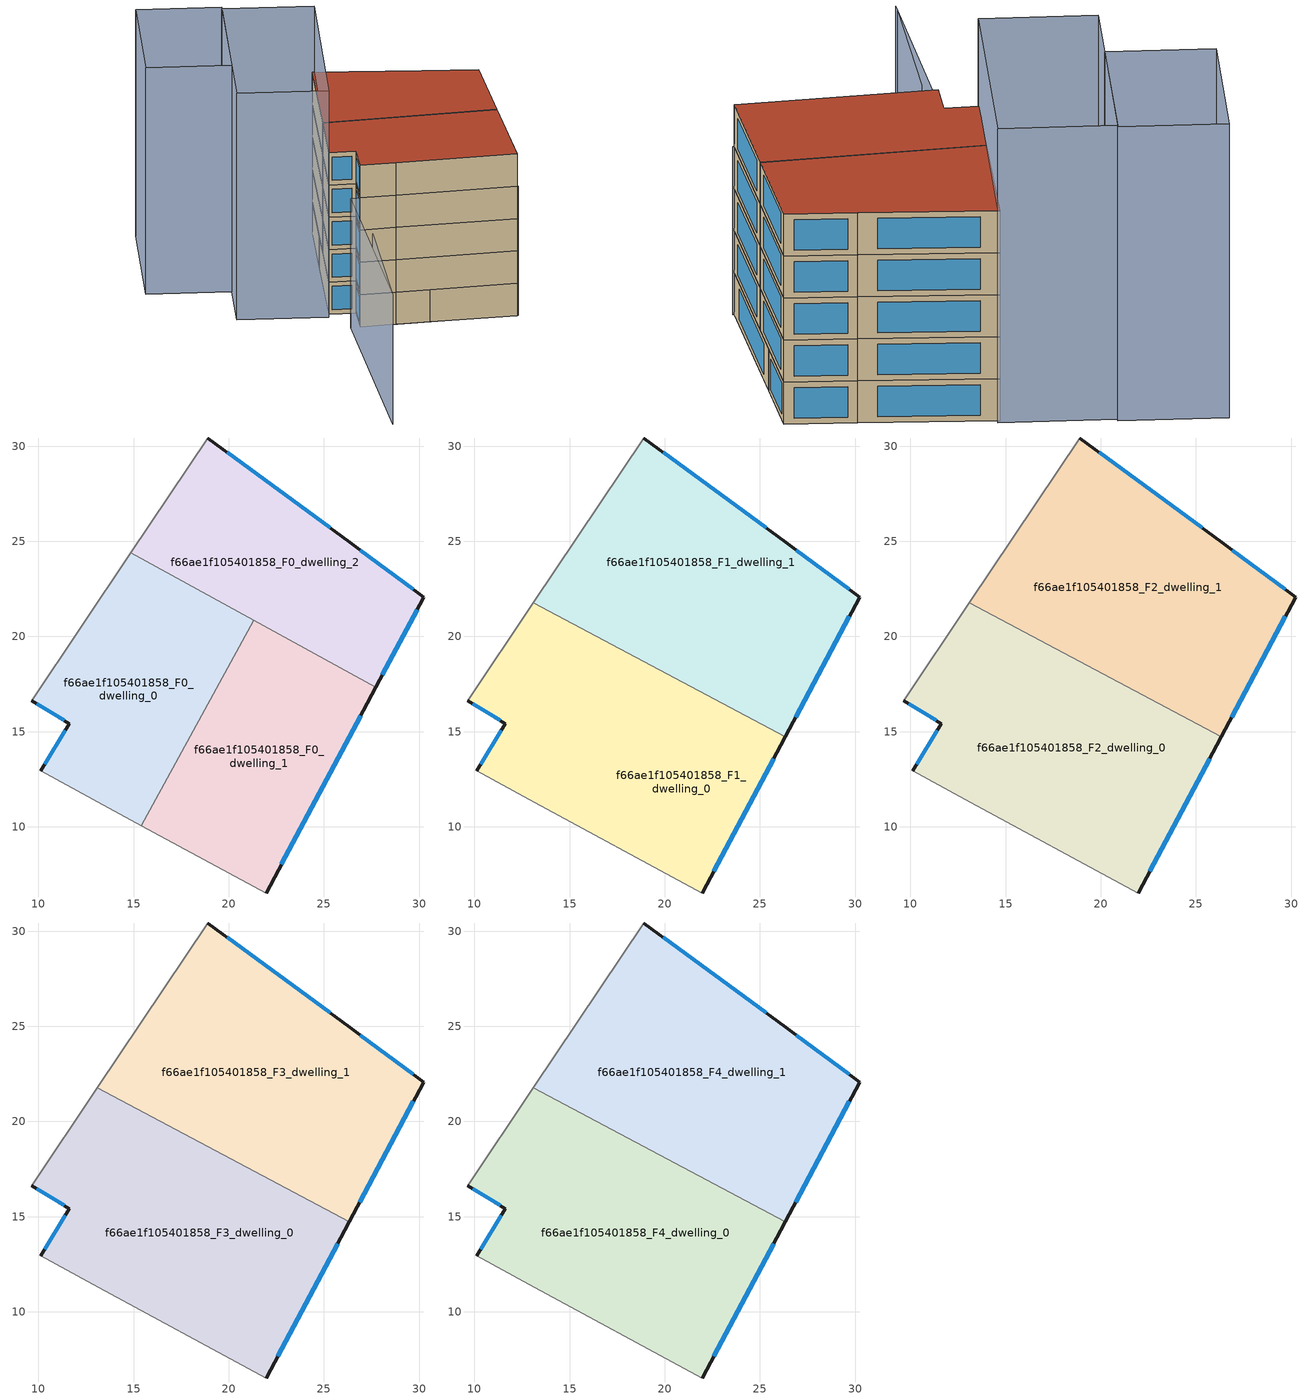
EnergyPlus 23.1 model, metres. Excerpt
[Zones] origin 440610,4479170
f66ae1f105401858_F0_dwelling_0
 floor ground (EU_floor_Construction): 21.32,20.85 15.41,10.06 12.85,11.44 10.12,12.94 11.62,15.43 9.65,16.63 14.85,24.39 z0
 wall outside (EU_wall_Construction): 9.65,16.63 11.62,15.43 10.12,12.94 z0:3
 wall adiabatic (EU_wall_Construction): 14.85,24.39 9.65,16.63 / 10.12,12.94 12.85,11.44 15.41,10.06 z0:3
 wall to f66ae1f105401858_F0_dwelling_1 (EU_wall_Construction): 15.41,10.06 21.32,20.85 z0:3
 wall to f66ae1f105401858_F0_dwelling_2 (EU_wall_Construction): 21.32,20.85 14.85,24.39 z0:3
 window (EU_Window_Construction): 11.41,15.08 10.32,13.29 / 9.92,16.46 11.35,15.59 z0.42:2.58
f66ae1f105401858_F0_dwelling_1
 floor ground (EU_floor_Construction): 27.73,17.34 21.97,6.52 15.41,10.06 21.32,20.85 z0
 wall outside (EU_wall_Construction): 21.97,6.52 27.73,17.34 z0:3
 wall adiabatic (EU_wall_Construction): 15.41,10.06 21.97,6.52 z0:3
 wall to f66ae1f105401858_F0_dwelling_2 (EU_wall_Construction): 27.73,17.34 21.32,20.85 z0:3
 window (EU_Window_Construction): 22.77,8.02 26.93,15.84 z0.42:2.58
f66ae1f105401858_F0_dwelling_2
 floor ground (EU_floor_Construction): 26.36,24.94 30.25,22.07 27.73,17.34 14.85,24.39 18.89,30.43 z0
 wall outside (EU_wall_Construction): 27.73,17.34 30.25,22.07 26.36,24.94 18.89,30.43 z0:3
 wall adiabatic (EU_wall_Construction): 18.89,30.43 14.85,24.39 z0:3
 window (EU_Window_Construction): 28.08,18 29.9,21.42 / 25.33,25.71 19.93,29.67 / 29.71,22.47 26.9,24.55 z0.42:2.58
f66ae1f105401858_F1_dwelling_0
 floor to f66ae1f105401858_F0_dwelling_0 (EU_floor_Construction): 19.86,18.17 15.41,10.06 12.85,11.44 10.12,12.94 11.62,15.43 9.65,16.63 13.09,21.77 z3
 floor to f66ae1f105401858_F0_dwelling_1 (EU_floor_Construction): 26.34,14.72 21.97,6.52 15.41,10.06 19.86,18.17 z3
 wall outside (EU_wall_Construction): 21.97,6.52 26.34,14.72 / 9.65,16.63 11.62,15.43 10.12,12.94 z3:6
 wall adiabatic (EU_wall_Construction): 13.09,21.77 9.65,16.63 / 10.12,12.94 12.85,11.44 21.97,6.52 z3:6
 wall to f66ae1f105401858_F1_dwelling_1 (EU_wall_Construction): 26.34,14.72 13.09,21.77 z3:6
 window (EU_Window_Construction): 22.58,7.66 25.73,13.59 / 11.41,15.08 10.32,13.29 / 9.92,16.46 11.35,15.59 z3.42:5.58
f66ae1f105401858_F1_dwelling_1
 floor to f66ae1f105401858_F0_dwelling_1 (EU_floor_Construction): 27.73,17.34 26.34,14.72 19.86,18.17 21.32,20.85 z3
 floor to f66ae1f105401858_F0_dwelling_2 (EU_floor_Construction): 26.36,24.94 30.25,22.07 27.73,17.34 14.85,24.39 18.89,30.43 z3
 floor to f66ae1f105401858_F0_dwelling_0 (EU_floor_Construction): 21.32,20.85 19.86,18.17 13.09,21.77 14.85,24.39 z3
 wall outside (EU_wall_Construction): 26.34,14.72 30.25,22.07 26.36,24.94 18.89,30.43 z3:6
 wall adiabatic (EU_wall_Construction): 18.89,30.43 13.09,21.77 z3:6
 window (EU_Window_Construction): 26.88,15.74 29.71,21.05 / 25.33,25.71 19.93,29.67 / 29.71,22.47 26.9,24.55 z3.42:5.58
f66ae1f105401858_F2_dwelling_0
 floor to f66ae1f105401858_F1_dwelling_0 (EU_floor_Construction): 26.34,14.72 21.97,6.52 12.85,11.44 10.12,12.94 11.62,15.43 9.65,16.63 13.09,21.77 z6
 wall outside (EU_wall_Construction): 21.97,6.52 26.34,14.72 / 9.65,16.63 11.62,15.43 10.12,12.94 z6:9
 wall adiabatic (EU_wall_Construction): 13.09,21.77 9.65,16.63 / 10.12,12.94 12.85,11.44 21.97,6.52 z6:9
 wall to f66ae1f105401858_F2_dwelling_1 (EU_wall_Construction): 26.34,14.72 13.09,21.77 z6:9
 window (EU_Window_Construction): 22.58,7.66 25.73,13.59 / 11.41,15.08 10.32,13.29 / 9.92,16.46 11.35,15.59 z6.42:8.58
f66ae1f105401858_F2_dwelling_1
 floor to f66ae1f105401858_F1_dwelling_1 (EU_floor_Construction): 26.36,24.94 30.25,22.07 26.34,14.72 13.09,21.77 18.89,30.43 z6
 wall outside (EU_wall_Construction): 26.34,14.72 30.25,22.07 26.36,24.94 18.89,30.43 z6:9
 wall adiabatic (EU_wall_Construction): 18.89,30.43 13.09,21.77 z6:9
 window (EU_Window_Construction): 26.88,15.74 29.71,21.05 / 25.33,25.71 19.93,29.67 / 29.71,22.47 26.9,24.55 z6.42:8.58
f66ae1f105401858_F3_dwelling_0
 floor to f66ae1f105401858_F2_dwelling_0 (EU_floor_Construction): 26.34,14.72 21.97,6.52 12.85,11.44 10.12,12.94 11.62,15.43 9.65,16.63 13.09,21.77 z9
 wall outside (EU_wall_Construction): 21.97,6.52 26.34,14.72 / 9.65,16.63 11.62,15.43 10.12,12.94 z9:12
 wall adiabatic (EU_wall_Construction): 13.09,21.77 9.65,16.63 / 10.12,12.94 12.85,11.44 21.97,6.52 z9:12
 wall to f66ae1f105401858_F3_dwelling_1 (EU_wall_Construction): 26.34,14.72 13.09,21.77 z9:12
 window (EU_Window_Construction): 22.58,7.66 25.73,13.59 / 11.41,15.08 10.32,13.29 / 9.92,16.46 11.35,15.59 z9.42:11.58
f66ae1f105401858_F3_dwelling_1
 floor to f66ae1f105401858_F2_dwelling_1 (EU_floor_Construction): 26.36,24.94 30.25,22.07 26.34,14.72 13.09,21.77 18.89,30.43 z9
 wall outside (EU_wall_Construction): 26.34,14.72 30.25,22.07 26.36,24.94 18.89,30.43 z9:12
 wall adiabatic (EU_wall_Construction): 18.89,30.43 13.09,21.77 z9:12
 window (EU_Window_Construction): 26.88,15.74 29.71,21.05 / 25.33,25.71 19.93,29.67 / 29.71,22.47 26.9,24.55 z9.42:11.58
f66ae1f105401858_F4_dwelling_0
 floor to f66ae1f105401858_F3_dwelling_0 (EU_floor_Construction): 26.34,14.72 21.97,6.52 12.85,11.44 10.12,12.94 11.62,15.43 9.65,16.63 13.09,21.77 z12
 wall outside (EU_wall_Construction): 21.97,6.52 26.34,14.72 / 9.65,16.63 11.62,15.43 10.12,12.94 z12:15
 wall adiabatic (EU_wall_Construction): 13.09,21.77 9.65,16.63 / 10.12,12.94 12.85,11.44 21.97,6.52 z12:15
 wall to f66ae1f105401858_F4_dwelling_1 (EU_wall_Construction): 26.34,14.72 13.09,21.77 z12:15
 window (EU_Window_Construction): 22.58,7.66 25.73,13.59 / 11.41,15.08 10.32,13.29 / 9.92,16.46 11.35,15.59 z12.42:14.58
 roof outside (EU_roof_Construction): 21.97,6.52 26.34,14.72 13.09,21.77 9.65,16.63 11.62,15.43 10.12,12.94 12.85,11.44 z15
f66ae1f105401858_F4_dwelling_1
 floor to f66ae1f105401858_F3_dwelling_1 (EU_floor_Construction): 26.36,24.94 30.25,22.07 26.34,14.72 13.09,21.77 18.89,30.43 z12
 wall outside (EU_wall_Construction): 26.34,14.72 30.25,22.07 26.36,24.94 18.89,30.43 z12:15
 wall adiabatic (EU_wall_Construction): 18.89,30.43 13.09,21.77 z12:15
 window (EU_Window_Construction): 26.88,15.74 29.71,21.05 / 25.33,25.71 19.93,29.67 / 29.71,22.47 26.9,24.55 z12.42:14.58
 roof outside (EU_roof_Construction): 26.34,14.72 30.25,22.07 26.36,24.94 18.89,30.43 13.09,21.77 z15
shading: -0.15,-4.37 9.39,13.31 / 9.39,13.31 22.05,6.48 / 6.32,6.49 0.12,-3.87 z0:12; 2.88,20.62 12.74,35.03 / 12.74,35.03 19.21,30.6 / 19.21,30.6 9.35,16.19 / 9.35,16.19 2.88,20.62 / 0.16,29.53 6.93,39.36 / 6.93,39.36 12.93,35.23 / 12.93,35.23 6.15,25.4 / 6.15,25.4 0.16,29.53 z0:21
[Building]
EU S2 Campaign: North Axis=0; Terrain=City; Solar Distribution=FullExterior
[Site:Location]
Madrid: Latitude=40.5; Longitude=-3.5; Time Zone=1; Elevation=609
[SizingPeriod:WeatherFileDays]
AnnualSizingPeriod: Begin Month=1; Begin Day of Month=1; End Month=12; End Day of Month=31; Day of Week for Start Day=Monday; Use Weather File Daylight Saving Period=No; Use Weather File Rain and Snow Indicators=No
[MATERIAL]
EU_InternalMass_Material: Roughness=MediumRough; Thickness=0.1; Conductivity=1; Density=1800; Specific Heat=900; Thermal Absorptance=0.9; Solar Absorptance=0.7; Visible Absorptance=0.7
[MATERIAL:NOMASS] Roughness=MediumRough; Thermal Absorptance=0.9; Solar Absorptance=0.7; Visible Absorptance=0.7
Name | Thermal Resistance
EU_wall_NoMass | 1.60022
EU_roof_NoMass | 1.57597
EU_floor_NoMass | 0.470652
[WINDOWMATERIAL:SIMPLEGLAZINGSYSTEM]
EU_Window_SimpleGlazing: UFactor=3.28802; Solar Heat Gain Coefficient=0.85; Visible Transmittance=0.85
[CONSTRUCTION]
EU_wall_Construction: EU_wall_NoMass
EU_roof_Construction: EU_roof_NoMass
EU_floor_Construction: EU_floor_NoMass
EU_Window_Construction: EU_Window_SimpleGlazing
EU_InternalMass_Construction: EU_InternalMass_Material
[ZONE] Type=1; Multiplier=1; Ceiling Height=autocalculate; Floor Area=autocalculate; Part of Total Floor Area=Yes
Name | Volume
f66ae1f105401858_F0_dwelling_0 | 271.897
f66ae1f105401858_F1_dwelling_0; f66ae1f105401858_F2_dwelling_0; f66ae1f105401858_F3_dwelling_0; f66ae1f105401858_F4_dwelling_0 | 407.824
f66ae1f105401858_F0_dwelling_1 | 271.87
f66ae1f105401858_F1_dwelling_1; f66ae1f105401858_F2_dwelling_1; f66ae1f105401858_F3_dwelling_1; f66ae1f105401858_F4_dwelling_1 | 407.825
f66ae1f105401858_F0_dwelling_2 | 271.882
[INTERNALMASS] Construction=EU_InternalMass_Construction
Name | Zone or ZoneList | Surface Area
f66ae1f105401858_F0_dwelling_0_EU_InternalMass | f66ae1f105401858_F0_dwelling_0 | 90.6332
f66ae1f105401858_F0_dwelling_1_EU_InternalMass | f66ae1f105401858_F0_dwelling_1 | 90.6252
f66ae1f105401858_F0_dwelling_2_EU_InternalMass | f66ae1f105401858_F0_dwelling_2 | 90.6275
f66ae1f105401858_F1_dwelling_0_EU_InternalMass | f66ae1f105401858_F1_dwelling_0 | 135.941
f66ae1f105401858_F1_dwelling_1_EU_InternalMass | f66ae1f105401858_F1_dwelling_1 | 135.942
f66ae1f105401858_F2_dwelling_0_EU_InternalMass | f66ae1f105401858_F2_dwelling_0 | 135.941
f66ae1f105401858_F2_dwelling_1_EU_InternalMass | f66ae1f105401858_F2_dwelling_1 | 135.942
f66ae1f105401858_F3_dwelling_0_EU_InternalMass | f66ae1f105401858_F3_dwelling_0 | 135.941
f66ae1f105401858_F3_dwelling_1_EU_InternalMass | f66ae1f105401858_F3_dwelling_1 | 135.942
f66ae1f105401858_F4_dwelling_0_EU_InternalMass | f66ae1f105401858_F4_dwelling_0 | 135.941
f66ae1f105401858_F4_dwelling_1_EU_InternalMass | f66ae1f105401858_F4_dwelling_1 | 135.942
[OTHEREQUIPMENT] Fuel Type=Electricity; Design Level Calculation Method=Watts/Area; Power per Zone Floor Area=1; Fraction Latent=0; Fraction Radiant=0; Fraction Lost=0; Carbon Dioxide Generation Rate=0; EndUse Subcategory=EU_Step8_InternalGains
Name | Zone or ZoneList or Space or SpaceList | Schedule
EU_Step8_InternalGain_f66ae1f105401858_F0_dwelling_0_f000 | f66ae1f105401858_F0_dwelling_0 | EU_Step8_GainSchedule_f66ae1f105401858_F0_dwelling_0_f000
EU_Step8_InternalGain_f66ae1f105401858_F0_dwelling_1_f000 | f66ae1f105401858_F0_dwelling_1 | EU_Step8_GainSchedule_f66ae1f105401858_F0_dwelling_1_f000
EU_Step8_InternalGain_f66ae1f105401858_F0_dwelling_2_f000 | f66ae1f105401858_F0_dwelling_2 | EU_Step8_GainSchedule_f66ae1f105401858_F0_dwelling_2_f000
EU_Step8_InternalGain_f66ae1f105401858_F1_dwelling_0_f000 | f66ae1f105401858_F1_dwelling_0 | EU_Step8_GainSchedule_f66ae1f105401858_F1_dwelling_0_f000
EU_Step8_InternalGain_f66ae1f105401858_F1_dwelling_1_f000 | f66ae1f105401858_F1_dwelling_1 | EU_Step8_GainSchedule_f66ae1f105401858_F1_dwelling_1_f000
EU_Step8_InternalGain_f66ae1f105401858_F2_dwelling_0_f000 | f66ae1f105401858_F2_dwelling_0 | EU_Step8_GainSchedule_f66ae1f105401858_F2_dwelling_0_f000
EU_Step8_InternalGain_f66ae1f105401858_F2_dwelling_1_f000 | f66ae1f105401858_F2_dwelling_1 | EU_Step8_GainSchedule_f66ae1f105401858_F2_dwelling_1_f000
EU_Step8_InternalGain_f66ae1f105401858_F3_dwelling_0_f000 | f66ae1f105401858_F3_dwelling_0 | EU_Step8_GainSchedule_f66ae1f105401858_F3_dwelling_0_f000
EU_Step8_InternalGain_f66ae1f105401858_F3_dwelling_1_f000 | f66ae1f105401858_F3_dwelling_1 | EU_Step8_GainSchedule_f66ae1f105401858_F3_dwelling_1_f000
EU_Step8_InternalGain_f66ae1f105401858_F4_dwelling_0_f000 | f66ae1f105401858_F4_dwelling_0 | EU_Step8_GainSchedule_f66ae1f105401858_F4_dwelling_0_f000
EU_Step8_InternalGain_f66ae1f105401858_F4_dwelling_1_f000 | f66ae1f105401858_F4_dwelling_1 | EU_Step8_GainSchedule_f66ae1f105401858_F4_dwelling_1_f000
[ZONEVENTILATION:DESIGNFLOWRATE] Schedule=EU_AlwaysOn; Design Flow Rate Calculation Method=AirChanges/Hour; Air Changes per Hour=0.480704; Ventilation Type=Natural; Fan Pressure Rise=0; Fan Total Efficiency=1; Constant Term Coefficient=1; Temperature Term Coefficient=0; Velocity Term Coefficient=0; Velocity Squared Term Coefficient=0; Minimum Indoor Temperature=-100; Maximum Indoor Temperature=100; Delta Temperature=-100; Minimum Outdoor Temperature=-100; Maximum Outdoor Temperature=100; Maximum Wind Speed=40
Name | Zone or ZoneList or Space or SpaceList
EU_ConstantAir_f66ae1f105401858_F0_dwelling_0 | f66ae1f105401858_F0_dwelling_0
EU_ConstantAir_f66ae1f105401858_F0_dwelling_1 | f66ae1f105401858_F0_dwelling_1
EU_ConstantAir_f66ae1f105401858_F0_dwelling_2 | f66ae1f105401858_F0_dwelling_2
EU_ConstantAir_f66ae1f105401858_F1_dwelling_0 | f66ae1f105401858_F1_dwelling_0
EU_ConstantAir_f66ae1f105401858_F1_dwelling_1 | f66ae1f105401858_F1_dwelling_1
EU_ConstantAir_f66ae1f105401858_F2_dwelling_0 | f66ae1f105401858_F2_dwelling_0
EU_ConstantAir_f66ae1f105401858_F2_dwelling_1 | f66ae1f105401858_F2_dwelling_1
EU_ConstantAir_f66ae1f105401858_F3_dwelling_0 | f66ae1f105401858_F3_dwelling_0
EU_ConstantAir_f66ae1f105401858_F3_dwelling_1 | f66ae1f105401858_F3_dwelling_1
EU_ConstantAir_f66ae1f105401858_F4_dwelling_0 | f66ae1f105401858_F4_dwelling_0
EU_ConstantAir_f66ae1f105401858_F4_dwelling_1 | f66ae1f105401858_F4_dwelling_1
[HVACTEMPLATE:THERMOSTAT] Constant Heating Setpoint=20; Constant Cooling Setpoint=50
EU_HeatOnly_f66ae1f105401858_F0_dwelling_0; EU_HeatOnly_f66ae1f105401858_F0_dwelling_1; EU_HeatOnly_f66ae1f105401858_F0_dwelling_2; EU_HeatOnly_f66ae1f105401858_F1_dwelling_0; EU_HeatOnly_f66ae1f105401858_F1_dwelling_1; EU_HeatOnly_f66ae1f105401858_F2_dwelling_0; EU_HeatOnly_f66ae1f105401858_F2_dwelling_1; EU_HeatOnly_f66ae1f105401858_F3_dwelling_0; EU_HeatOnly_f66ae1f105401858_F3_dwelling_1; EU_HeatOnly_f66ae1f105401858_F4_dwelling_0; EU_HeatOnly_f66ae1f105401858_F4_dwelling_1
[HVACTEMPLATE:ZONE:IDEALLOADSAIRSYSTEM] System Availability Schedule=EU_AlwaysOn; Maximum Heating Supply Air Temperature=50; Minimum Cooling Supply Air Temperature=13; Maximum Heating Supply Air Humidity Ratio=0.0156; Minimum Cooling Supply Air Humidity Ratio=0.0077; Heating Limit=NoLimit; Cooling Limit=NoLimit; Heating Availability Schedule=EU_AlwaysOn; Cooling Availability Schedule=EU_CoolingOff; Dehumidification Control Type=ConstantSensibleHeatRatio; Cooling Sensible Heat Ratio=0.7; Dehumidification Setpoint=60; Humidification Control Type=None; Humidification Setpoint=30; Outdoor Air Method=None; Outdoor Air Flow Rate per Person=0.00944; Outdoor Air Flow Rate per Zone Floor Area=0; Outdoor Air Flow Rate per Zone=0; Demand Controlled Ventilation Type=None; Outdoor Air Economizer Type=NoEconomizer; Heat Recovery Type=None; Sensible Heat Recovery Effectiveness=0.7; Latent Heat Recovery Effectiveness=0.65
Name | Template Thermostat
f66ae1f105401858_F0_dwelling_0 | EU_HeatOnly_f66ae1f105401858_F0_dwelling_0
f66ae1f105401858_F0_dwelling_1 | EU_HeatOnly_f66ae1f105401858_F0_dwelling_1
f66ae1f105401858_F0_dwelling_2 | EU_HeatOnly_f66ae1f105401858_F0_dwelling_2
f66ae1f105401858_F1_dwelling_0 | EU_HeatOnly_f66ae1f105401858_F1_dwelling_0
f66ae1f105401858_F1_dwelling_1 | EU_HeatOnly_f66ae1f105401858_F1_dwelling_1
f66ae1f105401858_F2_dwelling_0 | EU_HeatOnly_f66ae1f105401858_F2_dwelling_0
f66ae1f105401858_F2_dwelling_1 | EU_HeatOnly_f66ae1f105401858_F2_dwelling_1
f66ae1f105401858_F3_dwelling_0 | EU_HeatOnly_f66ae1f105401858_F3_dwelling_0
f66ae1f105401858_F3_dwelling_1 | EU_HeatOnly_f66ae1f105401858_F3_dwelling_1
f66ae1f105401858_F4_dwelling_0 | EU_HeatOnly_f66ae1f105401858_F4_dwelling_0
f66ae1f105401858_F4_dwelling_1 | EU_HeatOnly_f66ae1f105401858_F4_dwelling_1
[SIZING:ZONE] Zone Cooling Design Supply Air Temperature Input Method=SupplyAirTemperature; Zone Cooling Design Supply Air Temperature=13; Zone Heating Design Supply Air Temperature Input Method=SupplyAirTemperature; Zone Heating Design Supply Air Temperature=50; Zone Cooling Design Supply Air Humidity Ratio=0.008; Zone Heating Design Supply Air Humidity Ratio=0.008; Cooling Design Air Flow Method=DesignDay; Cooling Design Air Flow Rate=0; Cooling Minimum Air Flow per Zone Floor Area=0.000762; Cooling Minimum Air Flow=0; Cooling Minimum Air Flow Fraction=0.2; Heating Design Air Flow Method=DesignDay; Heating Design Air Flow Rate=0; Heating Maximum Air Flow per Zone Floor Area=0.002032; Heating Maximum Air Flow=0.141576; Heating Maximum Air Flow Fraction=0.3; Account for Dedicated Outdoor Air System=No; Dedicated Outdoor Air System Control Strategy=NeutralSupplyAir; Dedicated Outdoor Air Low Setpoint Temperature for Design=autosize; Dedicated Outdoor Air High Setpoint Temperature for Design=autosize; Zone Load Sizing Method=Sensible Load Only No Latent Load; Zone Latent Cooling Design Supply Air Humidity Ratio Input Method=HumidityRatioDifference; Zone Cooling Design Supply Air Humidity Ratio Difference=0.005; Zone Latent Heating Design Supply Air Humidity Ratio Input Method=HumidityRatioDifference; Zone Humidification Design Supply Air Humidity Ratio Difference=0.005
f66ae1f105401858_F0_dwelling_0; f66ae1f105401858_F0_dwelling_1; f66ae1f105401858_F0_dwelling_2; f66ae1f105401858_F1_dwelling_0; f66ae1f105401858_F1_dwelling_1; f66ae1f105401858_F2_dwelling_0; f66ae1f105401858_F2_dwelling_1; f66ae1f105401858_F3_dwelling_0; f66ae1f105401858_F3_dwelling_1; f66ae1f105401858_F4_dwelling_0; f66ae1f105401858_F4_dwelling_1
[SCHEDULE:CONSTANT]
Name | Hourly Value
EU_AlwaysOn | 1
EU_CoolingOff | 0
[SCHEDULE:FILE] Column Number=1; Rows to Skip at Top=0; Number of Hours of Data=8760; Column Separator=Comma; Interpolate to Timestep=No; Minutes per Item=60; Adjust Schedule for Daylight Savings=Yes
Name | File
EU_Step8_GainSchedule_f66ae1f105401858_F0_dwelling_0_f000 | ../../schedules/f66ae1f105401858/f66ae1f105401858_F0_dwelling_0_f000_gain.csv
EU_Step8_GainSchedule_f66ae1f105401858_F0_dwelling_1_f000 | ../../schedules/f66ae1f105401858/f66ae1f105401858_F0_dwelling_1_f000_gain.csv
EU_Step8_GainSchedule_f66ae1f105401858_F0_dwelling_2_f000 | ../../schedules/f66ae1f105401858/f66ae1f105401858_F0_dwelling_2_f000_gain.csv
EU_Step8_GainSchedule_f66ae1f105401858_F1_dwelling_0_f000 | ../../schedules/f66ae1f105401858/f66ae1f105401858_F1_dwelling_0_f000_gain.csv
EU_Step8_GainSchedule_f66ae1f105401858_F1_dwelling_1_f000 | ../../schedules/f66ae1f105401858/f66ae1f105401858_F1_dwelling_1_f000_gain.csv
EU_Step8_GainSchedule_f66ae1f105401858_F2_dwelling_0_f000 | ../../schedules/f66ae1f105401858/f66ae1f105401858_F2_dwelling_0_f000_gain.csv
EU_Step8_GainSchedule_f66ae1f105401858_F2_dwelling_1_f000 | ../../schedules/f66ae1f105401858/f66ae1f105401858_F2_dwelling_1_f000_gain.csv
EU_Step8_GainSchedule_f66ae1f105401858_F3_dwelling_0_f000 | ../../schedules/f66ae1f105401858/f66ae1f105401858_F3_dwelling_0_f000_gain.csv
EU_Step8_GainSchedule_f66ae1f105401858_F3_dwelling_1_f000 | ../../schedules/f66ae1f105401858/f66ae1f105401858_F3_dwelling_1_f000_gain.csv
EU_Step8_GainSchedule_f66ae1f105401858_F4_dwelling_0_f000 | ../../schedules/f66ae1f105401858/f66ae1f105401858_F4_dwelling_0_f000_gain.csv
EU_Step8_GainSchedule_f66ae1f105401858_F4_dwelling_1_f000 | ../../schedules/f66ae1f105401858/f66ae1f105401858_F4_dwelling_1_f000_gain.csv
